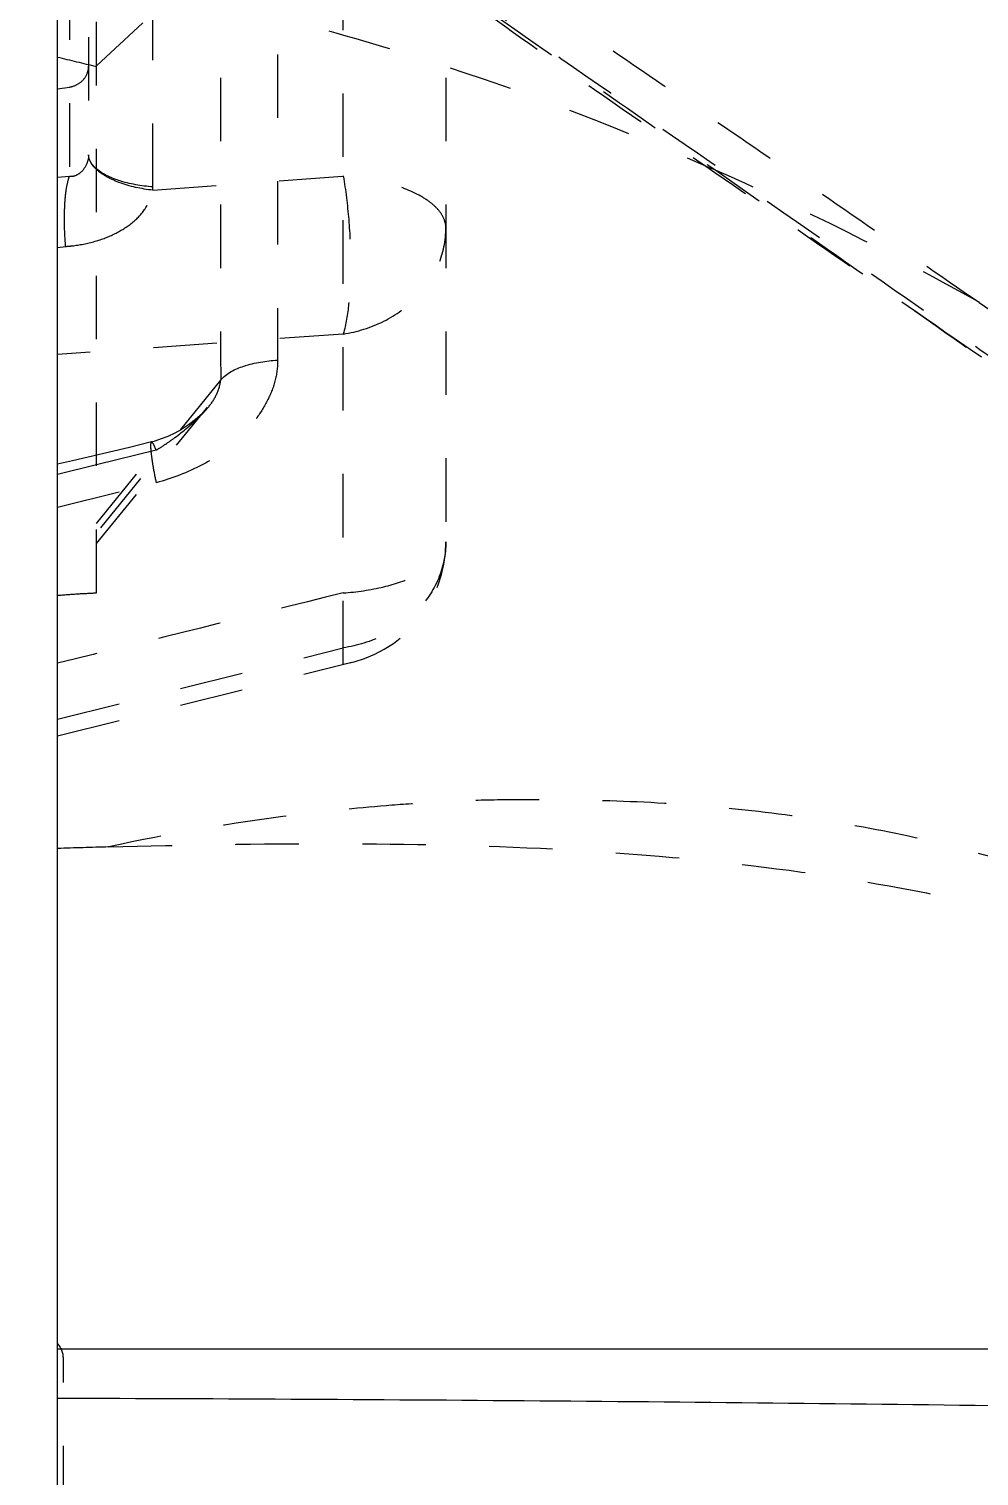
# Model space of a CAD drawing. Header units: millimetres. Extents: x 1540 to 3369, y -3458 to 1222.
# Drawn here: x 2583.92 to 2608.39, y -389.01 to -351.74 of the extents above; entities that cross this region are included whole.
import ezdxf

# ---------------------------------------------------------------- set-up
doc = ezdxf.new("R2010")
doc.units = ezdxf.units.MM
doc.header["$LTSCALE"] = 16.335
doc.linetypes.add('HIDDEN', pattern=[0.2, 0.1, -0.1])
doc.layers.add('21', color=7, linetype='CONTINUOUS')

msp = doc.modelspace()

# ---------------------------------------------------------------- linework, layer by layer
at = {"layer": '21', "color": 7, "linetype": 'Continuous'}
for p, q in [((2584.662, -635.737), (2584.662, -215.737)), ((2639.462, -385.737), (2584.662, -385.737))]:
    msp.add_line(p, q, dxfattribs=at)
at = {"layer": '21', "color": 8, "linetype": 'HIDDEN'}
for p, q in [((2585.462, -325.808), (2585.462, -354.982)), ((2587.115, -355.803), (2587.115, -330.513)), ((2592.018, -368.099), (2592.018, -330.663)), ((2594.662, -333.392), (2594.662, -364.947)), ((2584.966, -347.116), (2584.966, -355.536)), ((2585.662, -352.686), (2588.865, -349.726)), ((2585.662, -366.258), (2585.662, -350.926)), ((2584.662, -353.282), (2584.966, -353.233)), ((2584.966, -355.536), (2584.662, -355.563)), ((2587.113, -355.889), (2592.018, -355.523)), ((2584.662, -357.367), (2584.871, -357.337)), ((2592.018, -359.593), (2584.662, -360.123)), ((2588.862, -360.783), (2585.662, -364.714)), ((2585.662, -364.992), (2588.496, -361.509)), ((2588.537, -361.488), (2588.383, -361.653)), ((2588.496, -361.509), (2588.524, -361.474)), ((2586.513, -362.513), (2585.047, -362.862)), ((2585.662, -364.474), (2587.2, -362.584)), ((2587.2, -362.584), (2585.662, -362.964)), ((2587.08, -362.374), (2586.513, -362.513)), ((2587.08, -362.374), (2587.079, -362.374)), ((2587.17, -362.351), (2587.08, -362.376)), ((2585.047, -362.862), (2584.662, -362.949)), ((2585.662, -362.964), (2584.662, -363.211)), ((2584.662, -364.057), (2587.2, -363.423)), ((2584.662, -369.515), (2592.018, -367.677)), ((2584.662, -369.946), (2592.238, -368.048)), ((2584.812, -406.2), (2584.812, -385.989))]:
    msp.add_line(p, q, dxfattribs=at)
msp.add_lwpolyline([(2588.383, -361.653), (2588.216, -361.798), (2588.037, -361.932), (2587.857, -362.049), (2587.68, -362.147), (2587.505, -362.23), (2587.333, -362.297), (2587.17, -362.351)], dxfattribs=at)
for centre, radius, start, end in [((5519.278, -355.609), 2928.955, 179.873138, 180.091058), ((5706.346, -356.241), 3117.487, 179.880265, 180.083467), ((2558.652, -462.465), 113.03, 76.17527, 76.6966), ((2570.354, -426.182), 77.398, 60.56408, 66.2724), ((2585.036, -355.803), 2.079, 357.6257, 0.0014), ((2586.542, -359.813), 2.604, 316.293, 319.0486), ((2591.462, -364.947), 3.2, 280, 0), ((2598.291, -813.333), 440.7, 91.60112, 91.77245), ((2584.212, -385.989), 0.6, 0, 41.4096)]:
    msp.add_arc(centre, radius, start, end, dxfattribs=at)
at = {"layer": '21', "color": 7, "linetype": 'Continuous'}
msp.add_arc((2578.138, -2736.123), 2349.123, 89.215681, 89.84087, dxfattribs=at)
at = {"layer": '21', "color": 8, "linetype": 'HIDDEN'}
for points, knots in [([(2608.391, -358.785), (2607.365, -358.08), (2605.314, -356.661), (2602.226, -354.528), (2599.107, -352.407), (2595.984, -350.254), (2592.941, -347.959), (2589.972, -345.54), (2586.996, -343.097), (2584.97, -341.508), (2583.951, -340.715)], [0, 0, 0, 0, 0.122777, 0.246119, 0.370139, 0.494882, 0.62021, 0.746032, 0.872603, 1, 1, 1, 1]), ([(2630.573, -378.648), (2630.376, -378.455), (2629.97, -377.976), (2629.332, -377.161), (2628.579, -376.202), (2627.358, -374.741), (2625.482, -372.851), (2622.811, -370.679), (2619.869, -368.453), (2616.78, -366.176), (2613.611, -363.877), (2610.386, -361.585), (2607.137, -359.286), (2603.869, -356.974), (2600.577, -354.656), (2596.146, -351.549), (2591.704, -348.409), (2587.251, -345.231), (2585.029, -343.608), (2583.925, -342.779)], [0, 0, 0, 0, 0.013985, 0.031847, 0.052667, 0.075931, 0.128606, 0.187699, 0.250792, 0.316155, 0.382736, 0.449817, 0.517244, 0.585079, 0.653305, 0.721895, 0.860149, 0.929814, 1, 1, 1, 1]), ([(2607.751, -359.705), (2606.49, -358.833), (2603.964, -357.08), (2600.156, -354.452), (2596.964, -352.258), (2594.464, -350.408), (2593.238, -349.446), (2592.629, -348.96)], [0, 0, 0, 0, 0.247838, 0.497175, 0.74813, 0.873986, 1, 1, 1, 1]), ([(2629.66, -377.476), (2629.272, -377.008), (2628.436, -375.949), (2627.023, -374.273), (2625.239, -372.522), (2623.187, -370.749), (2620.944, -368.985), (2618.591, -367.223), (2616.177, -365.459), (2612.891, -363.115), (2608.713, -360.211), (2603.677, -356.687), (2598.568, -353.165), (2595.159, -350.788), (2593.452, -349.583)], [0, 0, 0, 0, 0.03974, 0.088267, 0.143346, 0.203026, 0.265608, 0.329977, 0.395316, 0.461228, 0.594041, 0.728121, 0.86334, 1, 1, 1, 1]), ([(2585.271, -350.354), (2586.69, -350.599), (2589.5, -351.178), (2594.966, -352.694), (2598.932, -354.198), (2601.498, -355.327)], [0, 0, 0, 0, 0.253894, 0.505563, 1, 1, 1, 1]), ([(2585.221, -353.134), (2585.293, -353.085), (2585.416, -352.955), (2585.462, -352.781), (2585.462, -352.696)], [0, 0, 0, 0, 0.509097, 1, 1, 1, 1]), ([(2585.462, -354.982), (2585.462, -355.055), (2585.429, -355.199), (2585.32, -355.383), (2585.163, -355.515), (2585.029, -355.543), (2584.966, -355.536)], [0, 0, 0, 0, 0.268355, 0.525714, 0.771108, 1, 1, 1, 1]), ([(2585.644, -355.323), (2585.616, -355.297), (2585.525, -355.204), (2585.462, -355.074), (2585.462, -354.982)], [0, 0, 0, 0, 0.29263, 1, 1, 1, 1]), ([(2585.646, -355.339), (2585.618, -355.312), (2585.526, -355.214), (2585.462, -355.079), (2585.462, -354.982)], [0, 0, 0, 0, 0.285705, 1, 1, 1, 1]), ([(2587.115, -355.803), (2586.819, -355.781), (2586.303, -355.695), (2585.81, -355.475), (2585.644, -355.323)], [0, 0, 0, 0, 0.569154, 1, 1, 1, 1]), ([(2587.113, -355.889), (2586.817, -355.857), (2586.397, -355.767), (2585.915, -355.547), (2585.722, -355.413), (2585.646, -355.339)], [0, 0, 0, 0, 0.561988, 0.800021, 1, 1, 1, 1]), ([(2592.018, -355.523), (2592.082, -355.894), (2592.173, -356.651), (2592.224, -357.754), (2592.182, -358.741), (2592.093, -359.343), (2592.018, -359.593)], [0, 0, 0, 0, 0.276283, 0.557373, 0.808268, 1, 1, 1, 1]), ([(2594.662, -356.864), (2594.662, -356.784), (2594.624, -356.612), (2594.468, -356.377), (2594.225, -356.163), (2593.764, -355.891), (2593.018, -355.645), (2592.369, -355.549), (2592.018, -355.523)], [0, 0, 0, 0, 0.076146, 0.161809, 0.262659, 0.380833, 0.666298, 1, 1, 1, 1]), ([(2584.873, -355.981), (2584.877, -355.946), (2584.894, -355.819), (2584.918, -355.693), (2584.944, -355.605)], [0, 0, 0, 0, 0.280398, 1, 1, 1, 1]), ([(2585.663, -357.194), (2585.838, -357.142), (2586.172, -357.012), (2586.614, -356.731), (2586.958, -356.358), (2587.083, -356.048), (2587.113, -355.889)], [0, 0, 0, 0, 0.267665, 0.522825, 0.763467, 1, 1, 1, 1]), ([(2584.839, -356.607), (2584.839, -356.551), (2584.843, -356.342), (2584.855, -356.133), (2584.873, -355.981)], [0, 0, 0, 0, 0.269693, 1, 1, 1, 1]), ([(2584.871, -357.337), (2584.865, -357.275), (2584.847, -357.032), (2584.839, -356.788), (2584.839, -356.607)], [0, 0, 0, 0, 0.257665, 1, 1, 1, 1]), ([(2592.018, -359.593), (2592.379, -359.538), (2593.075, -359.323), (2593.945, -358.701), (2594.525, -357.85), (2594.662, -357.187), (2594.662, -356.864)], [0, 0, 0, 0, 0.266003, 0.52166, 0.765018, 1, 1, 1, 1]), ([(2584.871, -357.337), (2584.937, -357.333), (2585.204, -357.308), (2585.469, -357.253), (2585.663, -357.194)], [0, 0, 0, 0, 0.247159, 1, 1, 1, 1]), ([(2617.143, -364.905), (2616.427, -364.389), (2613.529, -362.323), (2610.597, -360.308), (2608.391, -358.793)], [0, 0, 0, 0, 0.248025, 1, 1, 1, 1]), ([(2616.487, -365.814), (2615.773, -365.299), (2612.878, -363.238), (2609.949, -361.226), (2607.751, -359.705)], [0, 0, 0, 0, 0.247708, 1, 1, 1, 1]), ([(2590.327, -360.264), (2590.329, -360.447), (2590.284, -360.814), (2590.071, -361.329), (2589.769, -361.81), (2589.383, -362.256), (2588.92, -362.651), (2588.208, -363.089), (2587.609, -363.311), (2587.2, -363.423)], [0, 0, 0, 0, 0.115634, 0.229968, 0.349292, 0.47328, 0.601002, 0.732029, 1, 1, 1, 1]), ([(2588.862, -360.783), (2589.009, -360.602), (2589.516, -360.359), (2590.034, -360.288), (2590.327, -360.264)], [0, 0, 0, 0, 0.44304, 1, 1, 1, 1]), ([(2588.539, -361.486), (2588.621, -361.387), (2588.77, -361.17), (2588.846, -360.914), (2588.862, -360.783)], [0, 0, 0, 0, 0.492582, 1, 1, 1, 1]), ([(2587.463, -362.418), (2587.537, -362.367), (2587.835, -362.153), (2588.116, -361.915), (2588.315, -361.723)], [0, 0, 0, 0, 0.246622, 1, 1, 1, 1]), ([(2587.079, -362.374), (2587.07, -362.377), (2587.059, -362.41), (2587.057, -362.464), (2587.059, -362.555), (2587.076, -362.733), (2587.121, -363.028), (2587.17, -363.28), (2587.2, -363.423)], [0, 0, 0, 0, 0.026271, 0.080695, 0.164441, 0.276971, 0.586592, 1, 1, 1, 1]), ([(2587.2, -362.584), (2587.179, -362.529), (2587.148, -362.457), (2587.109, -362.39), (2587.087, -362.372), (2587.08, -362.374)], [0, 0, 0, 0, 0.720132, 0.908775, 1, 1, 1, 1]), ([(2587.2, -362.584), (2587.222, -362.571), (2587.311, -362.518), (2587.398, -362.462), (2587.463, -362.418)], [0, 0, 0, 0, 0.244013, 1, 1, 1, 1]), ([(2592.018, -366.262), (2592.369, -366.237), (2593.017, -366.143), (2593.763, -365.901), (2594.224, -365.635), (2594.468, -365.425), (2594.624, -365.195), (2594.662, -365.026), (2594.662, -364.947)], [0, 0, 0, 0, 0.335216, 0.621472, 0.739607, 0.840053, 0.924926, 1, 1, 1, 1]), ([(2594.662, -364.947), (2594.662, -365.27), (2594.525, -365.933), (2593.945, -366.784), (2593.075, -367.406), (2592.379, -367.621), (2592.018, -367.677)], [0, 0, 0, 0, 0.234982, 0.47834, 0.733997, 1, 1, 1, 1]), ([(2584.662, -366.323), (2584.829, -366.311), (2585.162, -366.283), (2585.495, -366.269), (2585.661, -366.259)], [0, 0, 0, 0, 0.501726, 1, 1, 1, 1]), ([(2623.751, -381.914), (2623.269, -381.417), (2622.209, -380.445), (2619.803, -378.535), (2617.105, -376.704), (2614.106, -375.078), (2611.636, -373.995), (2609.057, -373.128), (2606.413, -372.461), (2603.727, -371.993), (2600.977, -371.7), (2598.641, -371.6), (2596.778, -371.584), (2595.481, -371.598), (2594.273, -371.66), (2592.724, -371.767), (2589.938, -372.051), (2587.561, -372.46), (2585.98, -372.801)], [0, 0, 0, 0, 0.051188, 0.106181, 0.227123, 0.291724, 0.358204, 0.426326, 0.492688, 0.559677, 0.627753, 0.697077, 0.732522, 0.765506, 0.793001, 0.82191, 0.88037, 1, 1, 1, 1]), ([(2585.978, -372.805), (2587.925, -372.753), (2591.75, -372.685), (2597.384, -372.796), (2602.792, -373.247), (2607.129, -373.951), (2610.432, -374.778), (2613.505, -375.77), (2617.007, -377.301), (2620.677, -379.444), (2622.823, -381.069), (2623.749, -381.914)], [0, 0, 0, 0, 0.146718, 0.288133, 0.424196, 0.555112, 0.618542, 0.680424, 0.798144, 0.905552, 1, 1, 1, 1])]:
    msp.add_open_spline(points, degree=3, knots=knots, dxfattribs=at)
for points in [[(2584.966, -353.233), (2585.056, -353.219), (2585.145, -353.184), (2585.221, -353.134)], [(2584.944, -355.605), (2584.951, -355.582), (2584.958, -355.559), (2584.966, -355.536)], [(2588.315, -361.723), (2588.352, -361.687), (2588.389, -361.651), (2588.425, -361.613)], [(2592.018, -366.262), (2589.566, -366.865), (2587.114, -367.468), (2584.662, -368.073)]]:
    msp.add_open_spline(points, degree=3, dxfattribs=at)

doc.saveas('drawing.dxf')
